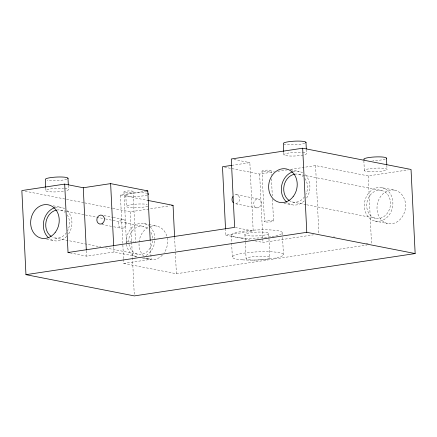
<?xml version="1.0" encoding="UTF-8"?>
<svg xmlns="http://www.w3.org/2000/svg" width="437" height="437" viewBox="0 0 437 437"><rect width="100%" height="100%" fill="white"/><g stroke="black" fill="none" stroke-linecap="round" stroke-linejoin="round"><path stroke-width="0.33" stroke-dasharray="2.19 1.64" d="M231.828 165.344L249.855 162.63L253.198 231.026L225.831 235.155L225.568 229.736M123.529 258.688L120.415 195.033L145.783 191.209M224.476 167.147L259.638 174.035L274.463 171.801M277.834 171.293L287.267 169.873M290.632 169.365L315.563 165.601L368.2 175.92L408.36 169.867M112.822 208.4L130.215 211.808L169.703 205.854M70.024 252.897L86.608 256.148L113.975 252.018L137.863 256.705M123.562 259.365L123.764 263.429L151.131 259.305L150.235 241.016M255.022 240.874L262.987 242.437L313.52 234.816M123.764 263.429L176.395 273.748L366.834 245.031M290.567 169.775L299.252 171.473M382.228 187.741A17.054 14.186 -78.9 0 1 388.761 215.463A17.054 14.186 -78.9 0 1 364.802 210.006A17.054 14.186 -78.9 0 1 382.228 187.741L394.922 190.226A17.054 14.186 -78.9 0 1 401.456 217.948A17.054 14.186 -78.9 0 1 377.497 212.491A17.054 14.186 -78.9 0 1 394.922 190.226M233.932 159.505L249.855 162.63M298.646 174.254L381.621 190.516A14.213 11.821 -78.9 0 1 387.067 213.617A14.213 11.821 -78.9 0 1 367.102 209.072A14.213 11.821 -78.9 0 1 381.621 190.516M292.599 202.02L305.982 204.647M306.648 204.778L375.574 218.287M283.974 203.227L291.992 204.8M374.968 221.062L387.663 223.553M236.592 194.716L258.267 198.961M256.721 207.925L235.046 203.675A4.55 3.786 -78.9 0 0 239.569 198.043A4.55 3.786 -78.9 0 0 233.724 195.596M120.415 195.033L147.733 200.386M333.568 236.876L334.9 237.138M366.217 243.272L368.216 243.666M235.286 227.513L253.198 231.026M25.193 191.22L84.057 202.763M84.729 202.894L112.151 208.269M225.831 235.155L249.713 239.837M104.044 215.616L112.582 217.287M113.238 217.418L123.092 219.347M53.248 205.794L61.267 207.362M144.243 223.629L148.252 224.416M148.919 224.547L156.938 226.115M60.661 210.142L66.014 211.191M66.681 211.322L84.751 214.862M85.417 214.993L104.825 218.8M105.492 218.932L143.636 226.404M101.843 224.449L113.003 226.634M113.664 226.765L121.541 228.311M54.609 237.908L100.783 246.96M105.464 247.877L137.584 254.176M143.833 257.874L151.131 259.305M46.655 239.247L54.008 240.689M142.325 257.999L149.673 259.441M386.832 165.366L387.024 169.321M368.2 175.92L371.543 244.321M363.863 160.701L364.343 170.594M315.563 165.601L318.912 234.003M306.332 149.585L306.528 153.545M283.717 152.18L283.848 154.818M282.351 232.752L282.449 234.735M282.581 237.389L283.422 254.613M271.071 170.594L271.306 175.368M271.47 178.777L272.306 195.825M272.475 199.234L273.54 221.051M268.711 233.544A11.936 1.89 -2.8 0 1 250.314 235.909A11.936 1.89 -2.8 0 1 251.379 232.588A11.936 1.89 -2.8 0 1 268.711 233.544L268.941 238.231M268.974 238.902L269.891 257.65A11.936 1.89 -2.8 0 1 251.493 260.015A11.936 1.89 -2.8 0 1 252.559 256.694A11.936 1.89 -2.8 0 1 269.891 257.65M261.998 171.102L264.467 221.564M259.638 174.035L262.987 242.437M244.895 234.483L246.075 258.589M231.249 235.275L231.61 242.562M231.643 243.229L232.32 257.142M174.609 237.176L176.395 273.748M133.039 191.411L135.508 241.869M130.215 211.808L131.674 241.65M131.706 242.327L134.296 295.226M125.812 195.273L126.359 206.483M123.966 191.919L126.435 242.377M113.713 246.605L113.975 252.018M86.346 250.729L86.608 256.148M68.347 185.474L68.543 189.434M45.732 188.068L45.863 190.707M64.796 188.369A11.367 1.797 -2.8 0 1 66.277 190.718M63.392 191.28A11.367 1.797 -2.8 0 1 48.573 191.652A11.367 1.797 -2.8 0 1 48.758 189.27A11.367 1.797 -2.8 0 1 63.627 188.276M147.821 206.182A11.367 1.797 -2.8 0 1 130.871 207.613A11.367 1.797 -2.8 0 1 129.947 204.904A11.367 1.797 -2.8 0 1 147.22 204.412M302.781 152.48A11.367 1.797 -2.8 0 1 303.633 154.982M303.12 155.091A11.367 1.797 -2.8 0 1 287.415 155.862A11.367 1.797 -2.8 0 1 286.579 153.414A11.367 1.797 -2.8 0 1 302.213 152.431M147.274 194.968A11.367 1.797 -2.8 0 1 130.324 196.399A11.367 1.797 -2.8 0 1 129.401 193.689A11.367 1.797 -2.8 0 1 146.668 193.198M385.259 159.079A11.367 1.797 -2.8 0 1 372.783 160.619M304.764 143.303A11.367 1.797 -2.8 0 1 293.757 144.805A11.367 1.797 -2.8 0 1 283.842 144.041M66.774 179.186A11.367 1.797 -2.8 0 1 47.136 180.29M150.257 226.503A17.054 14.186 -78.9 0 1 167 236.761M167.278 238.023A17.054 14.186 -78.9 0 1 163.984 253.149M162.362 255.121A17.054 14.186 -78.9 0 1 145.576 257.65M143.789 256.197A17.054 14.186 -78.9 0 1 148.11 227.448M126.654 242.551A4.55 0.721 -2.8 0 1 128.494 241.639A4.55 0.721 -2.8 0 1 134.012 241.442M56.952 210.011A14.213 11.821 -78.9 0 1 65.091 212.409M67.243 214.884A14.213 11.821 -78.9 0 1 67.664 230.812M66.533 232.67A14.213 11.821 -78.9 0 1 52.844 237.329M128.713 242.087A14.213 11.821 -78.9 0 1 135.426 228.027A14.213 11.821 -78.9 0 1 148.542 229.108M150.902 232.331A14.213 11.821 -78.9 0 1 152.508 238.498M152.469 240.711A14.213 11.821 -78.9 0 1 141.298 254.307A14.213 11.821 -78.9 0 1 128.964 244.256M294.937 174.123A14.213 11.821 -78.9 0 1 303.076 176.521M304.846 178.449A14.213 11.821 -78.9 0 1 305.895 194.432M304.518 196.781A14.213 11.821 -78.9 0 1 289.715 200.867M55.138 207.575A17.054 14.186 -78.9 0 1 65.364 209.154M67.151 210.607A17.054 14.186 -78.9 0 1 68.314 234.396M66.692 236.368A17.054 14.186 -78.9 0 1 48.988 238.214M293.123 171.686A17.054 14.186 -78.9 0 1 303.349 173.265M305.135 174.724A17.054 14.186 -78.9 0 1 306.299 198.507M304.239 200.927A17.054 14.186 -78.9 0 1 287.896 203.008M126.331 242.442A17.054 14.186 -78.9 0 1 134.137 225.743A17.054 14.186 -78.9 0 1 149.7 226.481M150.126 226.874A17.054 14.186 -78.9 0 1 145.805 255.623M136.983 256.951A17.054 14.186 -78.9 0 1 126.375 243.103M125.468 192.346A4.55 0.721 -2.8 0 0 132.946 191.603A4.55 0.721 -2.8 0 0 127.096 191.045A4.55 0.721 -2.8 0 0 125.468 192.346M368.096 171.659A11.367 1.797 -2.8 0 0 386.794 169.802A11.367 1.797 -2.8 0 0 372.171 168.414A11.367 1.797 -2.8 0 0 368.096 171.659M263.5 171.528A4.55 0.721 -2.8 0 0 270.978 170.785A4.55 0.721 -2.8 0 0 265.128 170.233A4.55 0.721 -2.8 0 0 263.5 171.528M265.969 221.991A4.55 0.721 -2.8 0 0 273.447 221.242A4.55 0.721 -2.8 0 0 267.597 220.69A4.55 0.721 -2.8 0 0 265.969 221.991M242.65 259.857A25.581 4.048 -2.8 0 0 283.252 255.132A25.581 4.048 -2.8 0 0 247.708 252.646A25.581 4.048 -2.8 0 0 242.65 259.857M241.585 237.99A25.581 4.048 -2.8 0 0 282.187 233.265A25.581 4.048 -2.8 0 0 246.637 230.78A25.581 4.048 -2.8 0 0 241.585 237.99M259.589 207.04A4.55 3.786 -78.9 0 0 259.207 199.272A4.55 3.786 -78.9 0 0 253.684 204.019A4.55 3.786 -78.9 0 0 259.589 207.04M124.408 227.426A4.55 3.786 -78.9 0 0 124.032 219.658A4.55 3.786 -78.9 0 0 118.509 224.405A4.55 3.786 -78.9 0 0 124.408 227.426"/><path stroke-width="0.66" d="M64.687 184.108L21.85 190.565L25.963 274.665L134.328 295.904L415.15 253.558L411.037 169.463L302.672 148.219L231.277 158.986L234.625 227.382L68.035 252.504L64.687 184.108L83.265 187.752L110.632 183.622L147.788 190.903L150.202 240.339M231.828 165.344L222.488 166.754L225.536 229.059M146.45 191.106L147.788 190.903M171.714 205.554L173.052 205.352L174.576 236.499M25.963 274.665L306.785 232.315L415.15 253.558M147.733 200.386L173.052 205.352M68.035 252.504L69.357 252.766M386.477 158.112L386.8 164.705M305.976 142.331L306.304 148.924M302.672 148.219L306.785 232.315M283.684 151.519L283.296 143.604A11.367 1.797 -2.8 0 1 295.521 141.129A11.367 1.797 -2.8 0 1 305.747 142.812M110.632 183.622L113.68 245.927M83.265 187.752L86.313 250.051M67.992 178.22L68.314 184.813M45.699 187.407L45.311 179.492A11.367 1.797 -2.8 0 1 57.537 177.018A11.367 1.797 -2.8 0 1 67.762 178.7M147.952 193.564A11.367 1.797 -2.8 0 1 148.263 194.476M364.338 159.822A11.367 1.797 -2.8 0 1 374.536 156.976A11.367 1.797 -2.8 0 1 386.248 158.593M51.195 236.417A14.213 11.821 -78.9 0 1 46.032 221.767A14.213 11.821 -78.9 0 1 56.329 210.121M289.179 200.528A14.213 11.821 -78.9 0 1 284.094 185.512A14.213 11.821 -78.9 0 1 294.937 174.123M233.282 202.773A4.55 3.786 -78.9 0 1 232.97 196.432M48.119 237.438A17.054 14.186 -78.9 0 1 43.798 220.876A17.054 14.186 -78.9 0 1 54.587 207.75M286.972 202.326A17.054 14.186 -78.9 0 1 281.657 185.643A17.054 14.186 -78.9 0 1 292.577 171.861M102.739 223.176A4.55 3.786 -78.9 0 0 102.356 215.408A4.55 3.786 -78.9 0 0 96.834 220.155A4.55 3.786 -78.9 0 0 102.739 223.176M55.106 232.593A17.054 14.186 -78.9 0 0 48.573 204.877A17.054 14.186 -78.9 0 0 31.147 227.142A17.054 14.186 -78.9 0 0 55.106 232.593M293.096 196.705A17.054 14.186 -78.9 0 0 286.557 168.988A17.054 14.186 -78.9 0 0 269.132 191.253A17.054 14.186 -78.9 0 0 293.096 196.705"/></g></svg>
